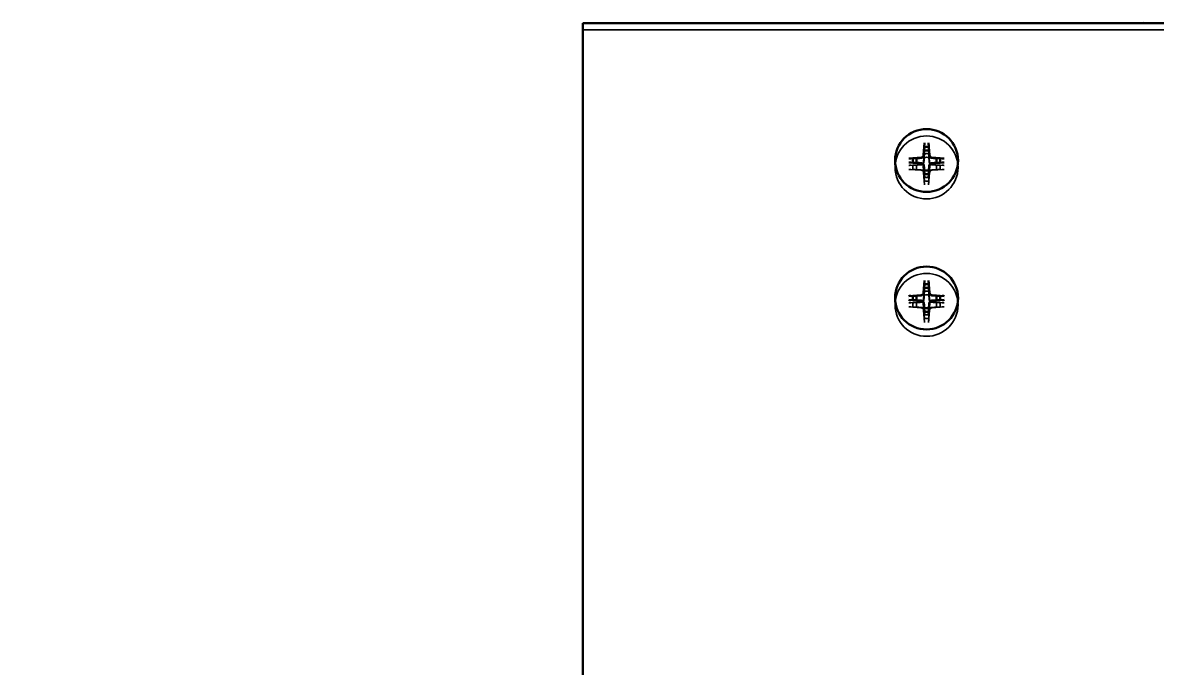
# Model space of a CAD drawing. Header units: millimetres. Extents: x -1328 to 2520, y -765 to 1782.
# Drawn here: x 1104.3 to 1434.3, y 1320.2 to 1508 of the extents above; entities that cross this region are included whole.
import ezdxf

# ---------------------------------------------------------------- set-up
doc = ezdxf.new("R2010")
doc.units = ezdxf.units.MM
doc.header["$LTSCALE"] = 6
for name, color, linetype, lineweight in [('Reference (ISO)', 7, 'Continuous', 35), ('Symbol (ISO)', 7, 'Continuous', 25), ('Visible (ISO)', 7, 'Continuous', 50)]:
    doc.layers.add(name, color=color, linetype=linetype, lineweight=lineweight)
doc.styles.add('Note Text (ISO)', font='tahoma.ttf')
doc.dimstyles.new('Default - Method 1b (ISO)$7', dxfattribs={"dimscale": 6, "dimtxt": 3.5, "dimasz": 2.5, "dimexe": 3.175, "dimexo": 0, "dimgap": 0.762, "dimtad": 1, "dimtoh": 1, "dimrnd": 1e-08, "dimtxsty": 'Note Text (ISO)', "dimcen": 0.09, "dimdle": 10, "dimclrd": 256, "dimclre": 256, "dimclrt": 256, "dimazin": 2, "dimtfac": 1, "dimtmove": 0, "dimatfit": 3, "dimfxl": 1, "dimtolj": 1, "dimlwd": -1, "dimlwe": -1, "dimarcsym": 0})

msp = doc.modelspace()

# ---------------------------------------------------------------- linework, layer by layer
at = {"layer": 'Reference (ISO)'}
for p, q in [((1267.15, 1505.94), (1267.15, 1105.94)), ((1467.15, 1505.94), (1267.15, 1505.94)), ((1366.57, 1471.05), (1366.31, 1467.47)), ((1367.74, 1471.05), (1368, 1467.47)), ((1362.04, 1466.52), (1365.62, 1466.79)), ((1362.04, 1465.36), (1365.62, 1465.1)), ((1372.27, 1466.52), (1368.69, 1466.79)), ((1372.27, 1465.36), (1368.69, 1465.1)), ((1366.57, 1460.83), (1366.31, 1464.41)), ((1367.74, 1460.83), (1368, 1464.41)), ((1366.57, 1431.05), (1366.31, 1427.47)), ((1367.74, 1431.05), (1368, 1427.47)), ((1362.04, 1426.52), (1365.62, 1426.79)), ((1372.27, 1426.52), (1368.69, 1426.79)), ((1362.04, 1425.36), (1365.62, 1425.1)), ((1366.57, 1420.83), (1366.31, 1424.41)), ((1367.74, 1420.83), (1368, 1424.41)), ((1372.27, 1425.36), (1368.69, 1425.1))]:
    msp.add_line(p, q, dxfattribs=at)
for centre in [(1367.15, 1465.94), (1367.15, 1425.94)]:
    msp.add_circle(centre, 9.15, dxfattribs=at)
for centre, radius, start, end in [((1367.15, 1465.94), 2.94, 76.6931, 103.3069), ((1367.15, 1465.94), 4, 80.5864, 99.4136), ((1367.15, 1465.94), 4, 170.5864, 189.4136), ((1367.15, 1465.94), 2.94, 166.6931, 193.3069), ((1365.57, 1467.53), 0.744, 274.1627, 355.8373), ((1365.57, 1464.35), 0.744, 4.1627, 85.8373), ((1368.74, 1467.53), 0.744, 184.1627, 265.8373), ((1368.74, 1464.35), 0.744, 94.1627, 175.8373), ((1367.15, 1465.94), 2.94, 346.6931, 13.3069), ((1367.15, 1465.94), 4, 350.5864, 9.4136), ((1367.15, 1465.94), 2.94, 256.6931, 283.3069), ((1367.15, 1465.94), 4, 260.5864, 279.4136), ((1367.15, 1425.94), 2.94, 76.6931, 103.3069), ((1367.15, 1425.94), 4, 80.5864, 99.4136), ((1367.15, 1425.94), 4, 170.5864, 189.4136), ((1367.15, 1425.94), 2.94, 166.6931, 193.3069), ((1365.57, 1427.53), 0.744, 274.1627, 355.8373), ((1368.74, 1427.53), 0.744, 184.1627, 265.8373), ((1367.15, 1425.94), 2.94, 346.6931, 13.3069), ((1367.15, 1425.94), 4, 350.5864, 9.4136), ((1365.57, 1424.35), 0.744, 4.1627, 85.8373), ((1367.15, 1425.94), 2.94, 256.6931, 283.3069), ((1368.74, 1424.35), 0.744, 94.1627, 175.8373), ((1367.15, 1425.94), 4, 260.5864, 279.4136)]:
    msp.add_arc(centre, radius, start, end, dxfattribs=at)
for points, weights in [([(1366.48, 1468.8), (1366.42, 1467.96), (1366.39, 1467.47)], [1, 1.2714534298, 1.48220437453]), ([(1366.52, 1469.89), (1366.5, 1469.26), (1366.48, 1468.8)], [1.01836817946, 1.02210568662, 1]), ([(1366.56, 1470.84), (1366.55, 1470.65), (1366.54, 1470.48)], [1.0017923273, 1.00680252734, 1.01034617284]), ([(1367.77, 1470.48), (1367.76, 1470.65), (1367.75, 1470.84)], [1.01034617284, 1.00680252734, 1.0017923273]), ([(1367.83, 1468.8), (1367.81, 1469.26), (1367.79, 1469.89)], [1, 1.02210568662, 1.01836817946]), ([(1367.92, 1467.47), (1367.88, 1467.96), (1367.83, 1468.8)], [1.48220437453, 1.2714534298, 1]), ([(1362.62, 1466.55), (1362.44, 1466.55), (1362.26, 1466.54)], [1.01034617284, 1.00680252734, 1.0017923273]), ([(1362.26, 1465.34), (1362.44, 1465.34), (1362.62, 1465.33)], [1.0017923273, 1.00680252734, 1.01034617284]), ([(1364.3, 1466.62), (1363.84, 1466.6), (1363.21, 1466.57)], [1, 1.02210568662, 1.01836817946]), ([(1363.21, 1465.31), (1363.84, 1465.28), (1364.3, 1465.26)], [1.01836817946, 1.02210568662, 1]), ([(1365.63, 1466.7), (1365.14, 1466.67), (1364.3, 1466.62)], [1.48220437453, 1.2714534298, 1]), ([(1364.3, 1465.26), (1365.14, 1465.21), (1365.63, 1465.18)], [1, 1.2714534298, 1.48220437453]), ([(1370.01, 1466.62), (1369.17, 1466.67), (1368.68, 1466.7)], [1, 1.2714534298, 1.48220437453]), ([(1368.68, 1465.18), (1369.17, 1465.21), (1370.01, 1465.26)], [1.48220437453, 1.2714534298, 1]), ([(1371.1, 1466.57), (1370.47, 1466.6), (1370.01, 1466.62)], [1.01836817946, 1.02210568662, 1]), ([(1370.01, 1465.26), (1370.47, 1465.28), (1371.1, 1465.31)], [1, 1.02210568662, 1.01836817946]), ([(1372.05, 1466.54), (1371.86, 1466.55), (1371.69, 1466.55)], [1.0017923273, 1.00680252734, 1.01034617284]), ([(1371.69, 1465.33), (1371.86, 1465.34), (1372.05, 1465.34)], [1.01034617284, 1.00680252734, 1.0017923273]), ([(1366.39, 1464.41), (1366.42, 1463.93), (1366.48, 1463.08)], [1.48220437453, 1.2714534298, 1]), ([(1366.48, 1463.08), (1366.5, 1462.62), (1366.52, 1461.99)], [1, 1.02210568662, 1.01836817946]), ([(1367.79, 1461.99), (1367.81, 1462.62), (1367.83, 1463.08)], [1.01836817946, 1.02210568662, 1]), ([(1367.83, 1463.08), (1367.88, 1463.93), (1367.92, 1464.41)], [1, 1.2714534298, 1.48220437453]), ([(1366.54, 1461.41), (1366.55, 1461.23), (1366.56, 1461.04)], [1.01034617284, 1.00680252734, 1.0017923273]), ([(1367.75, 1461.04), (1367.76, 1461.23), (1367.77, 1461.41)], [1.0017923273, 1.00680252734, 1.01034617284]), ([(1366.48, 1428.8), (1366.42, 1427.96), (1366.39, 1427.47)], [1, 1.2714534298, 1.48220437453]), ([(1366.52, 1429.89), (1366.5, 1429.26), (1366.48, 1428.8)], [1.01836817946, 1.02210568662, 1]), ([(1366.56, 1430.84), (1366.55, 1430.65), (1366.54, 1430.48)], [1.0017923273, 1.00680252734, 1.01034617284]), ([(1367.77, 1430.48), (1367.76, 1430.65), (1367.75, 1430.84)], [1.01034617284, 1.00680252734, 1.0017923273]), ([(1367.83, 1428.8), (1367.81, 1429.26), (1367.79, 1429.89)], [1, 1.02210568662, 1.01836817946]), ([(1367.92, 1427.47), (1367.88, 1427.96), (1367.83, 1428.8)], [1.48220437453, 1.2714534298, 1]), ([(1362.62, 1426.55), (1362.44, 1426.55), (1362.26, 1426.54)], [1.01034617284, 1.00680252734, 1.0017923273]), ([(1364.3, 1426.62), (1363.84, 1426.6), (1363.21, 1426.57)], [1, 1.02210568662, 1.01836817946]), ([(1365.63, 1426.7), (1365.14, 1426.67), (1364.3, 1426.62)], [1.48220437453, 1.2714534298, 1]), ([(1370.01, 1426.62), (1369.17, 1426.67), (1368.68, 1426.7)], [1, 1.2714534298, 1.48220437453]), ([(1371.1, 1426.57), (1370.47, 1426.6), (1370.01, 1426.62)], [1.01836817946, 1.02210568662, 1]), ([(1372.05, 1426.54), (1371.86, 1426.55), (1371.69, 1426.55)], [1.0017923273, 1.00680252734, 1.01034617284]), ([(1362.26, 1425.34), (1362.44, 1425.34), (1362.62, 1425.33)], [1.0017923273, 1.00680252734, 1.01034617284]), ([(1363.21, 1425.31), (1363.84, 1425.28), (1364.3, 1425.26)], [1.01836817946, 1.02210568662, 1]), ([(1364.3, 1425.26), (1365.14, 1425.21), (1365.63, 1425.18)], [1, 1.2714534298, 1.48220437453]), ([(1366.39, 1424.41), (1366.42, 1423.93), (1366.48, 1423.08)], [1.48220437453, 1.2714534298, 1]), ([(1366.48, 1423.08), (1366.5, 1422.62), (1366.52, 1421.99)], [1, 1.02210568662, 1.01836817946]), ([(1367.79, 1421.99), (1367.81, 1422.62), (1367.83, 1423.08)], [1.01836817946, 1.02210568662, 1]), ([(1367.83, 1423.08), (1367.88, 1423.93), (1367.92, 1424.41)], [1, 1.2714534298, 1.48220437453]), ([(1368.68, 1425.18), (1369.17, 1425.21), (1370.01, 1425.26)], [1.48220437453, 1.2714534298, 1]), ([(1370.01, 1425.26), (1370.47, 1425.28), (1371.1, 1425.31)], [1, 1.02210568662, 1.01836817946]), ([(1371.69, 1425.33), (1371.86, 1425.34), (1372.05, 1425.34)], [1.01034617284, 1.00680252734, 1.0017923273]), ([(1366.54, 1421.41), (1366.55, 1421.23), (1366.56, 1421.04)], [1.01034617284, 1.00680252734, 1.0017923273]), ([(1367.75, 1421.04), (1367.76, 1421.23), (1367.77, 1421.41)], [1.0017923273, 1.00680252734, 1.01034617284])]:
    msp.add_rational_spline(points, weights, degree=2, dxfattribs=at)
for points, knots in [([(1366.56, 1470.84), (1366.56, 1470.85), (1366.56, 1470.87), (1366.56, 1470.9), (1366.56, 1470.93), (1366.57, 1470.99), (1366.57, 1471.02), (1366.57, 1471.05)], [0.08155065, 0.08155065, 0.08155065, 0.08155065, 0.08870364, 0.08870364, 0.09763224, 0.09763224, 0.10665098, 0.10665098, 0.10665098, 0.10665098]), ([(1367.74, 1471.05), (1367.74, 1471.02), (1367.74, 1470.99), (1367.75, 1470.93), (1367.75, 1470.9), (1367.75, 1470.87), (1367.75, 1470.85), (1367.75, 1470.84)], [0.03558365, 0.03558365, 0.03558365, 0.03558365, 0.04460239, 0.04460239, 0.05353099, 0.05353099, 0.06068398, 0.06068398, 0.06068398, 0.06068398]), ([(1362.04, 1466.52), (1362.07, 1466.53), (1362.11, 1466.53), (1362.16, 1466.53), (1362.19, 1466.54), (1362.23, 1466.54), (1362.25, 1466.54), (1362.26, 1466.54)], [0.03558365, 0.03558365, 0.03558365, 0.03558365, 0.04460239, 0.04460239, 0.05353099, 0.05353099, 0.06068398, 0.06068398, 0.06068398, 0.06068398]), ([(1362.26, 1465.34), (1362.25, 1465.34), (1362.23, 1465.34), (1362.19, 1465.35), (1362.16, 1465.35), (1362.11, 1465.35), (1362.07, 1465.35), (1362.04, 1465.36)], [0.08155065, 0.08155065, 0.08155065, 0.08155065, 0.08870364, 0.08870364, 0.09763224, 0.09763224, 0.10665098, 0.10665098, 0.10665098, 0.10665098]), ([(1366.39, 1467.47), (1366.39, 1467.43), (1366.38, 1467.39), (1366.36, 1467.28), (1366.33, 1467.2), (1366.26, 1467.06), (1366.21, 1466.99), (1366.1, 1466.89), (1366.03, 1466.84), (1365.89, 1466.76), (1365.82, 1466.73), (1365.71, 1466.71), (1365.67, 1466.7), (1365.63, 1466.7)], [0.3714856, 0.3714856, 0.3714856, 0.3714856, 0.3844278, 0.3844278, 0.4074344, 0.4074344, 0.430441, 0.430441, 0.4534477, 0.4534477, 0.4764543, 0.4764543, 0.4893965, 0.4893965, 0.4893965, 0.4893965]), ([(1365.63, 1465.18), (1365.67, 1465.18), (1365.71, 1465.17), (1365.82, 1465.15), (1365.89, 1465.12), (1366.03, 1465.05), (1366.1, 1465), (1366.21, 1464.89), (1366.26, 1464.82), (1366.33, 1464.68), (1366.36, 1464.61), (1366.38, 1464.5), (1366.39, 1464.46), (1366.39, 1464.41)], [0.3714856, 0.3714856, 0.3714856, 0.3714856, 0.3844278, 0.3844278, 0.4074344, 0.4074344, 0.430441, 0.430441, 0.4534477, 0.4534477, 0.4764543, 0.4764543, 0.4893965, 0.4893965, 0.4893965, 0.4893965]), ([(1368.68, 1466.7), (1368.64, 1466.7), (1368.6, 1466.71), (1368.49, 1466.73), (1368.42, 1466.76), (1368.27, 1466.84), (1368.21, 1466.89), (1368.1, 1466.99), (1368.05, 1467.06), (1367.97, 1467.2), (1367.95, 1467.28), (1367.92, 1467.39), (1367.92, 1467.43), (1367.92, 1467.47)], [0.3714856, 0.3714856, 0.3714856, 0.3714856, 0.3844278, 0.3844278, 0.4074344, 0.4074344, 0.430441, 0.430441, 0.4534477, 0.4534477, 0.4764543, 0.4764543, 0.4893965, 0.4893965, 0.4893965, 0.4893965]), ([(1367.92, 1464.41), (1367.92, 1464.46), (1367.92, 1464.5), (1367.95, 1464.61), (1367.97, 1464.68), (1368.05, 1464.82), (1368.1, 1464.89), (1368.21, 1465), (1368.27, 1465.05), (1368.42, 1465.12), (1368.49, 1465.15), (1368.6, 1465.17), (1368.64, 1465.18), (1368.68, 1465.18)], [0.3714856, 0.3714856, 0.3714856, 0.3714856, 0.3844278, 0.3844278, 0.4074344, 0.4074344, 0.430441, 0.430441, 0.4534477, 0.4534477, 0.4764543, 0.4764543, 0.4893965, 0.4893965, 0.4893965, 0.4893965]), ([(1372.05, 1466.54), (1372.06, 1466.54), (1372.08, 1466.54), (1372.12, 1466.54), (1372.15, 1466.53), (1372.2, 1466.53), (1372.24, 1466.53), (1372.27, 1466.52)], [0.08155065, 0.08155065, 0.08155065, 0.08155065, 0.08870364, 0.08870364, 0.09763224, 0.09763224, 0.10665098, 0.10665098, 0.10665098, 0.10665098]), ([(1372.27, 1465.36), (1372.24, 1465.35), (1372.2, 1465.35), (1372.15, 1465.35), (1372.12, 1465.35), (1372.08, 1465.34), (1372.06, 1465.34), (1372.05, 1465.34)], [0.03558365, 0.03558365, 0.03558365, 0.03558365, 0.04460239, 0.04460239, 0.05353099, 0.05353099, 0.06068398, 0.06068398, 0.06068398, 0.06068398]), ([(1366.57, 1460.83), (1366.57, 1460.86), (1366.57, 1460.89), (1366.56, 1460.95), (1366.56, 1460.98), (1366.56, 1461.02), (1366.56, 1461.03), (1366.56, 1461.04)], [0.03558365, 0.03558365, 0.03558365, 0.03558365, 0.04460239, 0.04460239, 0.05353099, 0.05353099, 0.06068398, 0.06068398, 0.06068398, 0.06068398]), ([(1367.75, 1461.04), (1367.75, 1461.03), (1367.75, 1461.02), (1367.75, 1460.98), (1367.75, 1460.95), (1367.74, 1460.89), (1367.74, 1460.86), (1367.74, 1460.83)], [0.08155065, 0.08155065, 0.08155065, 0.08155065, 0.08870364, 0.08870364, 0.09763224, 0.09763224, 0.10665098, 0.10665098, 0.10665098, 0.10665098]), ([(1366.56, 1430.84), (1366.56, 1430.85), (1366.56, 1430.87), (1366.56, 1430.9), (1366.56, 1430.93), (1366.57, 1430.99), (1366.57, 1431.02), (1366.57, 1431.05)], [0.08155065, 0.08155065, 0.08155065, 0.08155065, 0.08870364, 0.08870364, 0.09763224, 0.09763224, 0.10665098, 0.10665098, 0.10665098, 0.10665098]), ([(1367.74, 1431.05), (1367.74, 1431.02), (1367.74, 1430.99), (1367.75, 1430.93), (1367.75, 1430.9), (1367.75, 1430.87), (1367.75, 1430.85), (1367.75, 1430.84)], [0.03558365, 0.03558365, 0.03558365, 0.03558365, 0.04460239, 0.04460239, 0.05353099, 0.05353099, 0.06068398, 0.06068398, 0.06068398, 0.06068398]), ([(1362.04, 1426.52), (1362.07, 1426.53), (1362.11, 1426.53), (1362.16, 1426.53), (1362.19, 1426.54), (1362.23, 1426.54), (1362.25, 1426.54), (1362.26, 1426.54)], [0.03558365, 0.03558365, 0.03558365, 0.03558365, 0.04460239, 0.04460239, 0.05353099, 0.05353099, 0.06068398, 0.06068398, 0.06068398, 0.06068398]), ([(1366.39, 1427.47), (1366.39, 1427.43), (1366.38, 1427.39), (1366.36, 1427.28), (1366.33, 1427.2), (1366.26, 1427.06), (1366.21, 1426.99), (1366.1, 1426.89), (1366.03, 1426.84), (1365.89, 1426.76), (1365.82, 1426.73), (1365.71, 1426.71), (1365.67, 1426.7), (1365.63, 1426.7)], [0.3714856, 0.3714856, 0.3714856, 0.3714856, 0.3844278, 0.3844278, 0.4074344, 0.4074344, 0.430441, 0.430441, 0.4534477, 0.4534477, 0.4764543, 0.4764543, 0.4893965, 0.4893965, 0.4893965, 0.4893965]), ([(1368.68, 1426.7), (1368.64, 1426.7), (1368.6, 1426.71), (1368.49, 1426.73), (1368.42, 1426.76), (1368.27, 1426.84), (1368.21, 1426.89), (1368.1, 1426.99), (1368.05, 1427.06), (1367.97, 1427.2), (1367.95, 1427.28), (1367.92, 1427.39), (1367.92, 1427.43), (1367.92, 1427.47)], [0.3714856, 0.3714856, 0.3714856, 0.3714856, 0.3844278, 0.3844278, 0.4074344, 0.4074344, 0.430441, 0.430441, 0.4534477, 0.4534477, 0.4764543, 0.4764543, 0.4893965, 0.4893965, 0.4893965, 0.4893965]), ([(1372.05, 1426.54), (1372.06, 1426.54), (1372.08, 1426.54), (1372.12, 1426.54), (1372.15, 1426.53), (1372.2, 1426.53), (1372.24, 1426.53), (1372.27, 1426.52)], [0.08155065, 0.08155065, 0.08155065, 0.08155065, 0.08870364, 0.08870364, 0.09763224, 0.09763224, 0.10665098, 0.10665098, 0.10665098, 0.10665098]), ([(1362.26, 1425.34), (1362.25, 1425.34), (1362.23, 1425.34), (1362.19, 1425.35), (1362.16, 1425.35), (1362.11, 1425.35), (1362.07, 1425.35), (1362.04, 1425.36)], [0.08155065, 0.08155065, 0.08155065, 0.08155065, 0.08870364, 0.08870364, 0.09763224, 0.09763224, 0.10665098, 0.10665098, 0.10665098, 0.10665098]), ([(1365.63, 1425.18), (1365.67, 1425.18), (1365.71, 1425.17), (1365.82, 1425.15), (1365.89, 1425.12), (1366.03, 1425.05), (1366.1, 1425), (1366.21, 1424.89), (1366.26, 1424.82), (1366.33, 1424.68), (1366.36, 1424.61), (1366.38, 1424.5), (1366.39, 1424.46), (1366.39, 1424.41)], [0.3714856, 0.3714856, 0.3714856, 0.3714856, 0.3844278, 0.3844278, 0.4074344, 0.4074344, 0.430441, 0.430441, 0.4534477, 0.4534477, 0.4764543, 0.4764543, 0.4893965, 0.4893965, 0.4893965, 0.4893965]), ([(1367.92, 1424.41), (1367.92, 1424.46), (1367.92, 1424.5), (1367.95, 1424.61), (1367.97, 1424.68), (1368.05, 1424.82), (1368.1, 1424.89), (1368.21, 1425), (1368.27, 1425.05), (1368.42, 1425.12), (1368.49, 1425.15), (1368.6, 1425.17), (1368.64, 1425.18), (1368.68, 1425.18)], [0.3714856, 0.3714856, 0.3714856, 0.3714856, 0.3844278, 0.3844278, 0.4074344, 0.4074344, 0.430441, 0.430441, 0.4534477, 0.4534477, 0.4764543, 0.4764543, 0.4893965, 0.4893965, 0.4893965, 0.4893965]), ([(1372.27, 1425.36), (1372.24, 1425.35), (1372.2, 1425.35), (1372.15, 1425.35), (1372.12, 1425.35), (1372.08, 1425.34), (1372.06, 1425.34), (1372.05, 1425.34)], [0.03558365, 0.03558365, 0.03558365, 0.03558365, 0.04460239, 0.04460239, 0.05353099, 0.05353099, 0.06068398, 0.06068398, 0.06068398, 0.06068398]), ([(1366.57, 1420.83), (1366.57, 1420.86), (1366.57, 1420.89), (1366.56, 1420.95), (1366.56, 1420.98), (1366.56, 1421.02), (1366.56, 1421.03), (1366.56, 1421.04)], [0.03558365, 0.03558365, 0.03558365, 0.03558365, 0.04460239, 0.04460239, 0.05353099, 0.05353099, 0.06068398, 0.06068398, 0.06068398, 0.06068398]), ([(1367.75, 1421.04), (1367.75, 1421.03), (1367.75, 1421.02), (1367.75, 1420.98), (1367.75, 1420.95), (1367.74, 1420.89), (1367.74, 1420.86), (1367.74, 1420.83)], [0.08155065, 0.08155065, 0.08155065, 0.08155065, 0.08870364, 0.08870364, 0.09763224, 0.09763224, 0.10665098, 0.10665098, 0.10665098, 0.10665098])]:
    msp.add_open_spline(points, degree=3, knots=knots, dxfattribs=at)
at = {"layer": 'Visible (ISO)'}
for p, q in [((1430.51, 1508.14), (1430.31, 1507.94)), ((1267.15, 1507.94), (1267.15, 1107.94)), ((1467.15, 1507.94), (1267.15, 1507.94)), ((1366.57, 1473.05), (1366.31, 1469.47)), ((1367.74, 1473.05), (1368, 1469.47)), ((1362.04, 1468.52), (1365.62, 1468.79)), ((1372.27, 1468.52), (1368.69, 1468.79)), ((1362.04, 1467.36), (1365.62, 1467.1)), ((1366.57, 1462.83), (1366.31, 1466.41)), ((1367.74, 1462.83), (1368, 1466.41)), ((1372.27, 1467.36), (1368.69, 1467.1)), ((1366.57, 1433.05), (1366.31, 1429.47)), ((1367.74, 1433.05), (1368, 1429.47)), ((1362.04, 1428.52), (1365.62, 1428.79)), ((1372.27, 1428.52), (1368.69, 1428.79)), ((1362.04, 1427.36), (1365.62, 1427.1)), ((1366.57, 1422.83), (1366.31, 1426.41)), ((1367.74, 1422.83), (1368, 1426.41)), ((1372.27, 1427.36), (1368.69, 1427.1))]:
    msp.add_line(p, q, dxfattribs=at)
for centre in [(1367.15, 1467.94), (1367.15, 1427.94)]:
    msp.add_circle(centre, 9.15, dxfattribs=at)
for centre, radius, start, end in [((1367.15, 1467.94), 4, 80.5864, 99.4136), ((1367.15, 1467.94), 4, 170.5864, 189.4136), ((1367.15, 1467.94), 2.94, 166.6931, 193.3069), ((1365.57, 1469.53), 0.744, 274.1627, 355.8373), ((1367.15, 1467.94), 2.94, 76.6931, 103.3069), ((1368.74, 1469.53), 0.744, 184.1627, 265.8373), ((1367.15, 1467.94), 2.94, 346.6931, 13.3069), ((1367.15, 1467.94), 4, 350.5864, 9.4136), ((1365.57, 1466.35), 0.744, 4.1627, 85.8373), ((1367.15, 1467.94), 2.94, 256.6931, 283.3069), ((1368.74, 1466.35), 0.744, 94.1627, 175.8373), ((1367.15, 1467.94), 4, 260.5864, 279.4136), ((1365.57, 1429.53), 0.744, 274.1627, 355.8373), ((1367.15, 1427.94), 2.94, 76.6931, 103.3069), ((1367.15, 1427.94), 4, 80.5864, 99.4136), ((1368.74, 1429.53), 0.744, 184.1627, 265.8373), ((1367.15, 1427.94), 4, 170.5864, 189.4136), ((1367.15, 1427.94), 2.94, 166.6931, 193.3069), ((1365.57, 1426.35), 0.744, 4.1627, 85.8373), ((1368.74, 1426.35), 0.744, 94.1627, 175.8373), ((1367.15, 1427.94), 2.94, 346.6931, 13.3069), ((1367.15, 1427.94), 4, 350.5864, 9.4136), ((1367.15, 1427.94), 2.94, 256.6931, 283.3069), ((1367.15, 1427.94), 4, 260.5864, 279.4136)]:
    msp.add_arc(centre, radius, start, end, dxfattribs=at)
for points, weights in [([(1366.52, 1471.89), (1366.5, 1471.26), (1366.48, 1470.8)], [1.01836817946, 1.02210568662, 1]), ([(1366.56, 1472.84), (1366.55, 1472.65), (1366.54, 1472.48)], [1.0017923273, 1.00680252734, 1.01034617284]), ([(1367.77, 1472.48), (1367.76, 1472.65), (1367.75, 1472.84)], [1.01034617284, 1.00680252734, 1.0017923273]), ([(1367.83, 1470.8), (1367.81, 1471.26), (1367.79, 1471.89)], [1, 1.02210568662, 1.01836817946]), ([(1362.62, 1468.55), (1362.44, 1468.55), (1362.26, 1468.54)], [1.01034617284, 1.00680252734, 1.0017923273]), ([(1364.3, 1468.62), (1363.84, 1468.6), (1363.21, 1468.57)], [1, 1.02210568662, 1.01836817946]), ([(1365.63, 1468.7), (1365.14, 1468.67), (1364.3, 1468.62)], [1.48220437453, 1.2714534298, 1]), ([(1366.48, 1470.8), (1366.42, 1469.96), (1366.39, 1469.47)], [1, 1.2714534298, 1.48220437453]), ([(1367.92, 1469.47), (1367.88, 1469.96), (1367.83, 1470.8)], [1.48220437453, 1.2714534298, 1]), ([(1370.01, 1468.62), (1369.17, 1468.67), (1368.68, 1468.7)], [1, 1.2714534298, 1.48220437453]), ([(1371.1, 1468.57), (1370.47, 1468.6), (1370.01, 1468.62)], [1.01836817946, 1.02210568662, 1]), ([(1372.05, 1468.54), (1371.86, 1468.55), (1371.69, 1468.55)], [1.0017923273, 1.00680252734, 1.01034617284]), ([(1362.26, 1467.34), (1362.44, 1467.34), (1362.62, 1467.33)], [1.0017923273, 1.00680252734, 1.01034617284]), ([(1363.21, 1467.31), (1363.84, 1467.28), (1364.3, 1467.26)], [1.01836817946, 1.02210568662, 1]), ([(1364.3, 1467.26), (1365.14, 1467.21), (1365.63, 1467.18)], [1, 1.2714534298, 1.48220437453]), ([(1366.39, 1466.41), (1366.42, 1465.93), (1366.48, 1465.08)], [1.48220437453, 1.2714534298, 1]), ([(1366.48, 1465.08), (1366.5, 1464.62), (1366.52, 1463.99)], [1, 1.02210568662, 1.01836817946]), ([(1367.79, 1463.99), (1367.81, 1464.62), (1367.83, 1465.08)], [1.01836817946, 1.02210568662, 1]), ([(1367.83, 1465.08), (1367.88, 1465.93), (1367.92, 1466.41)], [1, 1.2714534298, 1.48220437453]), ([(1368.68, 1467.18), (1369.17, 1467.21), (1370.01, 1467.26)], [1.48220437453, 1.2714534298, 1]), ([(1370.01, 1467.26), (1370.47, 1467.28), (1371.1, 1467.31)], [1, 1.02210568662, 1.01836817946]), ([(1371.69, 1467.33), (1371.86, 1467.34), (1372.05, 1467.34)], [1.01034617284, 1.00680252734, 1.0017923273]), ([(1366.54, 1463.41), (1366.55, 1463.23), (1366.56, 1463.04)], [1.01034617284, 1.00680252734, 1.0017923273]), ([(1367.75, 1463.04), (1367.76, 1463.23), (1367.77, 1463.41)], [1.0017923273, 1.00680252734, 1.01034617284]), ([(1366.56, 1432.84), (1366.55, 1432.65), (1366.54, 1432.48)], [1.0017923273, 1.00680252734, 1.01034617284]), ([(1367.77, 1432.48), (1367.76, 1432.65), (1367.75, 1432.84)], [1.01034617284, 1.00680252734, 1.0017923273]), ([(1366.48, 1430.8), (1366.42, 1429.96), (1366.39, 1429.47)], [1, 1.2714534298, 1.48220437453]), ([(1366.52, 1431.89), (1366.5, 1431.26), (1366.48, 1430.8)], [1.01836817946, 1.02210568662, 1]), ([(1367.83, 1430.8), (1367.81, 1431.26), (1367.79, 1431.89)], [1, 1.02210568662, 1.01836817946]), ([(1367.92, 1429.47), (1367.88, 1429.96), (1367.83, 1430.8)], [1.48220437453, 1.2714534298, 1]), ([(1362.62, 1428.55), (1362.44, 1428.55), (1362.26, 1428.54)], [1.01034617284, 1.00680252734, 1.0017923273]), ([(1362.26, 1427.34), (1362.44, 1427.34), (1362.62, 1427.33)], [1.0017923273, 1.00680252734, 1.01034617284]), ([(1364.3, 1428.62), (1363.84, 1428.6), (1363.21, 1428.57)], [1, 1.02210568662, 1.01836817946]), ([(1363.21, 1427.31), (1363.84, 1427.28), (1364.3, 1427.26)], [1.01836817946, 1.02210568662, 1]), ([(1365.63, 1428.7), (1365.14, 1428.67), (1364.3, 1428.62)], [1.48220437453, 1.2714534298, 1]), ([(1364.3, 1427.26), (1365.14, 1427.21), (1365.63, 1427.18)], [1, 1.2714534298, 1.48220437453]), ([(1366.39, 1426.41), (1366.42, 1425.93), (1366.48, 1425.08)], [1.48220437453, 1.2714534298, 1]), ([(1367.83, 1425.08), (1367.88, 1425.93), (1367.92, 1426.41)], [1, 1.2714534298, 1.48220437453]), ([(1370.01, 1428.62), (1369.17, 1428.67), (1368.68, 1428.7)], [1, 1.2714534298, 1.48220437453]), ([(1368.68, 1427.18), (1369.17, 1427.21), (1370.01, 1427.26)], [1.48220437453, 1.2714534298, 1]), ([(1371.1, 1428.57), (1370.47, 1428.6), (1370.01, 1428.62)], [1.01836817946, 1.02210568662, 1]), ([(1370.01, 1427.26), (1370.47, 1427.28), (1371.1, 1427.31)], [1, 1.02210568662, 1.01836817946]), ([(1372.05, 1428.54), (1371.86, 1428.55), (1371.69, 1428.55)], [1.0017923273, 1.00680252734, 1.01034617284]), ([(1371.69, 1427.33), (1371.86, 1427.34), (1372.05, 1427.34)], [1.01034617284, 1.00680252734, 1.0017923273]), ([(1366.48, 1425.08), (1366.5, 1424.62), (1366.52, 1423.99)], [1, 1.02210568662, 1.01836817946]), ([(1366.54, 1423.41), (1366.55, 1423.23), (1366.56, 1423.04)], [1.01034617284, 1.00680252734, 1.0017923273]), ([(1367.75, 1423.04), (1367.76, 1423.23), (1367.77, 1423.41)], [1.0017923273, 1.00680252734, 1.01034617284]), ([(1367.79, 1423.99), (1367.81, 1424.62), (1367.83, 1425.08)], [1.01836817946, 1.02210568662, 1])]:
    msp.add_rational_spline(points, weights, degree=2, dxfattribs=at)
for points, knots in [([(1366.56, 1472.84), (1366.56, 1472.85), (1366.56, 1472.87), (1366.56, 1472.9), (1366.56, 1472.93), (1366.57, 1472.99), (1366.57, 1473.02), (1366.57, 1473.05)], [0.08155065, 0.08155065, 0.08155065, 0.08155065, 0.08870364, 0.08870364, 0.09763224, 0.09763224, 0.10665098, 0.10665098, 0.10665098, 0.10665098]), ([(1367.74, 1473.05), (1367.74, 1473.02), (1367.74, 1472.99), (1367.75, 1472.93), (1367.75, 1472.9), (1367.75, 1472.87), (1367.75, 1472.85), (1367.75, 1472.84)], [0.03558365, 0.03558365, 0.03558365, 0.03558365, 0.04460239, 0.04460239, 0.05353099, 0.05353099, 0.06068398, 0.06068398, 0.06068398, 0.06068398]), ([(1362.04, 1468.52), (1362.07, 1468.53), (1362.11, 1468.53), (1362.16, 1468.53), (1362.19, 1468.54), (1362.23, 1468.54), (1362.25, 1468.54), (1362.26, 1468.54)], [0.03558365, 0.03558365, 0.03558365, 0.03558365, 0.04460239, 0.04460239, 0.05353099, 0.05353099, 0.06068398, 0.06068398, 0.06068398, 0.06068398]), ([(1366.39, 1469.47), (1366.39, 1469.43), (1366.38, 1469.39), (1366.36, 1469.28), (1366.33, 1469.2), (1366.26, 1469.06), (1366.21, 1468.99), (1366.1, 1468.89), (1366.03, 1468.84), (1365.89, 1468.76), (1365.82, 1468.73), (1365.71, 1468.71), (1365.67, 1468.7), (1365.63, 1468.7)], [0.3714856, 0.3714856, 0.3714856, 0.3714856, 0.3844278, 0.3844278, 0.4074344, 0.4074344, 0.430441, 0.430441, 0.4534477, 0.4534477, 0.4764543, 0.4764543, 0.4893965, 0.4893965, 0.4893965, 0.4893965]), ([(1368.68, 1468.7), (1368.64, 1468.7), (1368.6, 1468.71), (1368.49, 1468.73), (1368.42, 1468.76), (1368.27, 1468.84), (1368.21, 1468.89), (1368.1, 1468.99), (1368.05, 1469.06), (1367.97, 1469.2), (1367.95, 1469.28), (1367.92, 1469.39), (1367.92, 1469.43), (1367.92, 1469.47)], [0.3714856, 0.3714856, 0.3714856, 0.3714856, 0.3844278, 0.3844278, 0.4074344, 0.4074344, 0.430441, 0.430441, 0.4534477, 0.4534477, 0.4764543, 0.4764543, 0.4893965, 0.4893965, 0.4893965, 0.4893965]), ([(1372.05, 1468.54), (1372.06, 1468.54), (1372.08, 1468.54), (1372.12, 1468.54), (1372.15, 1468.53), (1372.2, 1468.53), (1372.24, 1468.53), (1372.27, 1468.52)], [0.08155065, 0.08155065, 0.08155065, 0.08155065, 0.08870364, 0.08870364, 0.09763224, 0.09763224, 0.10665098, 0.10665098, 0.10665098, 0.10665098]), ([(1362.26, 1467.34), (1362.25, 1467.34), (1362.23, 1467.34), (1362.19, 1467.35), (1362.16, 1467.35), (1362.11, 1467.35), (1362.07, 1467.35), (1362.04, 1467.36)], [0.08155065, 0.08155065, 0.08155065, 0.08155065, 0.08870364, 0.08870364, 0.09763224, 0.09763224, 0.10665098, 0.10665098, 0.10665098, 0.10665098]), ([(1365.63, 1467.18), (1365.67, 1467.18), (1365.71, 1467.17), (1365.82, 1467.15), (1365.89, 1467.12), (1366.03, 1467.05), (1366.1, 1467), (1366.21, 1466.89), (1366.26, 1466.82), (1366.33, 1466.68), (1366.36, 1466.61), (1366.38, 1466.5), (1366.39, 1466.46), (1366.39, 1466.41)], [0.3714856, 0.3714856, 0.3714856, 0.3714856, 0.3844278, 0.3844278, 0.4074344, 0.4074344, 0.430441, 0.430441, 0.4534477, 0.4534477, 0.4764543, 0.4764543, 0.4893965, 0.4893965, 0.4893965, 0.4893965]), ([(1367.92, 1466.41), (1367.92, 1466.46), (1367.92, 1466.5), (1367.95, 1466.61), (1367.97, 1466.68), (1368.05, 1466.82), (1368.1, 1466.89), (1368.21, 1467), (1368.27, 1467.05), (1368.42, 1467.12), (1368.49, 1467.15), (1368.6, 1467.17), (1368.64, 1467.18), (1368.68, 1467.18)], [0.3714856, 0.3714856, 0.3714856, 0.3714856, 0.3844278, 0.3844278, 0.4074344, 0.4074344, 0.430441, 0.430441, 0.4534477, 0.4534477, 0.4764543, 0.4764543, 0.4893965, 0.4893965, 0.4893965, 0.4893965]), ([(1372.27, 1467.36), (1372.24, 1467.35), (1372.2, 1467.35), (1372.15, 1467.35), (1372.12, 1467.35), (1372.08, 1467.34), (1372.06, 1467.34), (1372.05, 1467.34)], [0.03558365, 0.03558365, 0.03558365, 0.03558365, 0.04460239, 0.04460239, 0.05353099, 0.05353099, 0.06068398, 0.06068398, 0.06068398, 0.06068398]), ([(1366.57, 1462.83), (1366.57, 1462.86), (1366.57, 1462.89), (1366.56, 1462.95), (1366.56, 1462.98), (1366.56, 1463.02), (1366.56, 1463.03), (1366.56, 1463.04)], [0.03558365, 0.03558365, 0.03558365, 0.03558365, 0.04460239, 0.04460239, 0.05353099, 0.05353099, 0.06068398, 0.06068398, 0.06068398, 0.06068398]), ([(1367.75, 1463.04), (1367.75, 1463.03), (1367.75, 1463.02), (1367.75, 1462.98), (1367.75, 1462.95), (1367.74, 1462.89), (1367.74, 1462.86), (1367.74, 1462.83)], [0.08155065, 0.08155065, 0.08155065, 0.08155065, 0.08870364, 0.08870364, 0.09763224, 0.09763224, 0.10665098, 0.10665098, 0.10665098, 0.10665098]), ([(1366.56, 1432.84), (1366.56, 1432.85), (1366.56, 1432.87), (1366.56, 1432.9), (1366.56, 1432.93), (1366.57, 1432.99), (1366.57, 1433.02), (1366.57, 1433.05)], [0.08155065, 0.08155065, 0.08155065, 0.08155065, 0.08870364, 0.08870364, 0.09763224, 0.09763224, 0.10665098, 0.10665098, 0.10665098, 0.10665098]), ([(1367.74, 1433.05), (1367.74, 1433.02), (1367.74, 1432.99), (1367.75, 1432.93), (1367.75, 1432.9), (1367.75, 1432.87), (1367.75, 1432.85), (1367.75, 1432.84)], [0.03558365, 0.03558365, 0.03558365, 0.03558365, 0.04460239, 0.04460239, 0.05353099, 0.05353099, 0.06068398, 0.06068398, 0.06068398, 0.06068398]), ([(1366.39, 1429.47), (1366.39, 1429.43), (1366.38, 1429.39), (1366.36, 1429.28), (1366.33, 1429.2), (1366.26, 1429.06), (1366.21, 1428.99), (1366.1, 1428.89), (1366.03, 1428.84), (1365.89, 1428.76), (1365.82, 1428.73), (1365.71, 1428.71), (1365.67, 1428.7), (1365.63, 1428.7)], [0.3714856, 0.3714856, 0.3714856, 0.3714856, 0.3844278, 0.3844278, 0.4074344, 0.4074344, 0.430441, 0.430441, 0.4534477, 0.4534477, 0.4764543, 0.4764543, 0.4893965, 0.4893965, 0.4893965, 0.4893965]), ([(1368.68, 1428.7), (1368.64, 1428.7), (1368.6, 1428.71), (1368.49, 1428.73), (1368.42, 1428.76), (1368.27, 1428.84), (1368.21, 1428.89), (1368.1, 1428.99), (1368.05, 1429.06), (1367.97, 1429.2), (1367.95, 1429.28), (1367.92, 1429.39), (1367.92, 1429.43), (1367.92, 1429.47)], [0.3714856, 0.3714856, 0.3714856, 0.3714856, 0.3844278, 0.3844278, 0.4074344, 0.4074344, 0.430441, 0.430441, 0.4534477, 0.4534477, 0.4764543, 0.4764543, 0.4893965, 0.4893965, 0.4893965, 0.4893965]), ([(1362.04, 1428.52), (1362.07, 1428.53), (1362.11, 1428.53), (1362.16, 1428.53), (1362.19, 1428.54), (1362.23, 1428.54), (1362.25, 1428.54), (1362.26, 1428.54)], [0.03558365, 0.03558365, 0.03558365, 0.03558365, 0.04460239, 0.04460239, 0.05353099, 0.05353099, 0.06068398, 0.06068398, 0.06068398, 0.06068398]), ([(1362.26, 1427.34), (1362.25, 1427.34), (1362.23, 1427.34), (1362.19, 1427.35), (1362.16, 1427.35), (1362.11, 1427.35), (1362.07, 1427.35), (1362.04, 1427.36)], [0.08155065, 0.08155065, 0.08155065, 0.08155065, 0.08870364, 0.08870364, 0.09763224, 0.09763224, 0.10665098, 0.10665098, 0.10665098, 0.10665098]), ([(1365.63, 1427.18), (1365.67, 1427.18), (1365.71, 1427.17), (1365.82, 1427.15), (1365.89, 1427.12), (1366.03, 1427.05), (1366.1, 1427), (1366.21, 1426.89), (1366.26, 1426.82), (1366.33, 1426.68), (1366.36, 1426.61), (1366.38, 1426.5), (1366.39, 1426.46), (1366.39, 1426.41)], [0.3714856, 0.3714856, 0.3714856, 0.3714856, 0.3844278, 0.3844278, 0.4074344, 0.4074344, 0.430441, 0.430441, 0.4534477, 0.4534477, 0.4764543, 0.4764543, 0.4893965, 0.4893965, 0.4893965, 0.4893965]), ([(1367.92, 1426.41), (1367.92, 1426.46), (1367.92, 1426.5), (1367.95, 1426.61), (1367.97, 1426.68), (1368.05, 1426.82), (1368.1, 1426.89), (1368.21, 1427), (1368.27, 1427.05), (1368.42, 1427.12), (1368.49, 1427.15), (1368.6, 1427.17), (1368.64, 1427.18), (1368.68, 1427.18)], [0.3714856, 0.3714856, 0.3714856, 0.3714856, 0.3844278, 0.3844278, 0.4074344, 0.4074344, 0.430441, 0.430441, 0.4534477, 0.4534477, 0.4764543, 0.4764543, 0.4893965, 0.4893965, 0.4893965, 0.4893965]), ([(1372.05, 1428.54), (1372.06, 1428.54), (1372.08, 1428.54), (1372.12, 1428.54), (1372.15, 1428.53), (1372.2, 1428.53), (1372.24, 1428.53), (1372.27, 1428.52)], [0.08155065, 0.08155065, 0.08155065, 0.08155065, 0.08870364, 0.08870364, 0.09763224, 0.09763224, 0.10665098, 0.10665098, 0.10665098, 0.10665098]), ([(1372.27, 1427.36), (1372.24, 1427.35), (1372.2, 1427.35), (1372.15, 1427.35), (1372.12, 1427.35), (1372.08, 1427.34), (1372.06, 1427.34), (1372.05, 1427.34)], [0.03558365, 0.03558365, 0.03558365, 0.03558365, 0.04460239, 0.04460239, 0.05353099, 0.05353099, 0.06068398, 0.06068398, 0.06068398, 0.06068398]), ([(1366.57, 1422.83), (1366.57, 1422.86), (1366.57, 1422.89), (1366.56, 1422.95), (1366.56, 1422.98), (1366.56, 1423.02), (1366.56, 1423.03), (1366.56, 1423.04)], [0.03558365, 0.03558365, 0.03558365, 0.03558365, 0.04460239, 0.04460239, 0.05353099, 0.05353099, 0.06068398, 0.06068398, 0.06068398, 0.06068398]), ([(1367.75, 1423.04), (1367.75, 1423.03), (1367.75, 1423.02), (1367.75, 1422.98), (1367.75, 1422.95), (1367.74, 1422.89), (1367.74, 1422.86), (1367.74, 1422.83)], [0.08155065, 0.08155065, 0.08155065, 0.08155065, 0.08870364, 0.08870364, 0.09763224, 0.09763224, 0.10665098, 0.10665098, 0.10665098, 0.10665098])]:
    msp.add_open_spline(points, degree=3, knots=knots, dxfattribs=at)

# ---------------------------------------------------------------- leaders
at = {"layer": 'Symbol (ISO)', "annotation_type": 0, "has_hookline": 1, "hookline_direction": 0, "text_width": 334.96}
msp.add_leader([(646.78, 1393.95), (864.25, 1534.23), (879.25, 1534.23)], dimstyle='Default - Method 1b (ISO)$7', override={"dimtad": 0}, dxfattribs=at)

doc.saveas('drawing.dxf')
